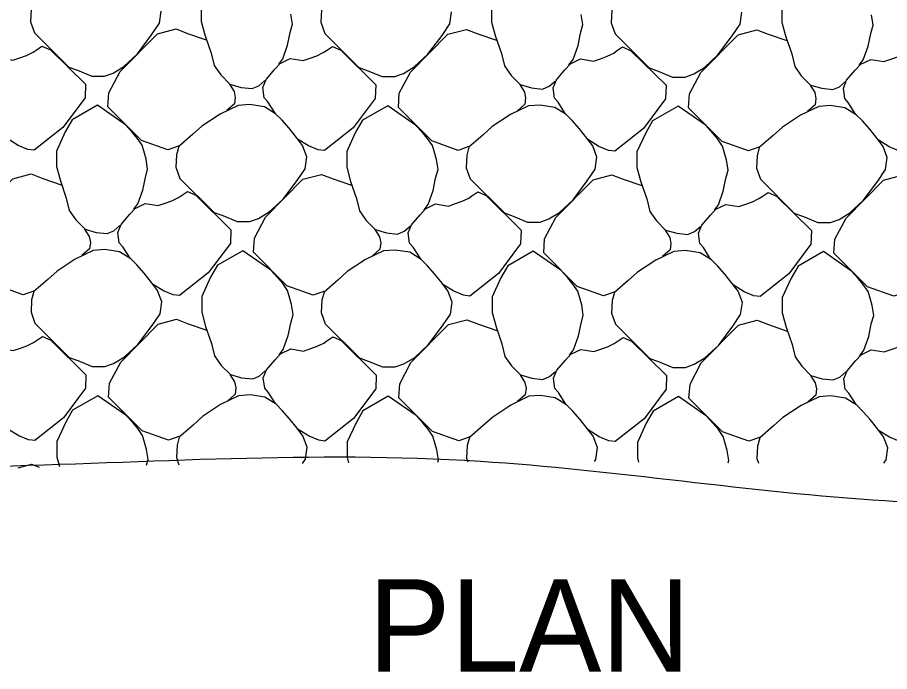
# Model space of a CAD drawing. Extents: x 100708 to 101388, y 100344 to 100797.
# Drawn here: x 100845.7 to 100896.7, y 100669.3 to 100707.6 of the extents above; entities that cross this region are included whole.
import ezdxf

# ---------------------------------------------------------------- set-up
doc = ezdxf.new("R2010")
doc.units = 0
for name, color, linetype in [('Design_PR_Roadway Notes', 7, 'Continuous'), ('Drainage_PR', 7, 'Continuous'), ('Level 52', 7, 'Continuous')]:
    doc.layers.add(name, color=color, linetype=linetype)

msp = doc.modelspace()

# ---------------------------------------------------------------- linework, layer by layer
at = {"layer": 'Drainage_PR'}
for points in [[(100846.487, 100708.056), (100846.445, 100707.33), (100846.679, 100706.682), (100848.701, 100704.66)], [(100848.629, 100704.702), (100849.199, 100704.492), (100850.033, 100704.15), (100850.777, 100704.15), (100851.287, 100704.33), (100851.917, 100704.714), (100852.703, 100705.446), (100853.537, 100706.556), (100854.005, 100707.246), (100854.101, 100707.948)], [(100856.441, 100708.248), (100856.441, 100707.342), (100856.675, 100706.502), (100857.017, 100705.5), (100857.197, 100704.768), (100857.581, 100704.216), (100858.121, 100703.682), (100858.781, 100703.49), (100859.423, 100703.424), (100859.807, 100703.586), (100860.167, 100703.892)], [(100863.479, 100708.032), (100863.443, 100707.3), (100863.671, 100706.652), (100865.693, 100704.63)], [(100865.627, 100704.672), (100866.191, 100704.468), (100867.025, 100704.126), (100867.769, 100704.126), (100868.279, 100704.306), (100868.909, 100704.684), (100869.695, 100705.416), (100870.535, 100706.532), (100871.003, 100707.216), (100871.099, 100707.918)], [(100873.433, 100708.218), (100873.433, 100707.312), (100873.667, 100706.472), (100874.015, 100705.47), (100874.189, 100704.744), (100874.579, 100704.192), (100875.113, 100703.652), (100875.773, 100703.466), (100876.415, 100703.394), (100876.805, 100703.562), (100877.159, 100703.862)], [(100880.477, 100708.002), (100880.435, 100707.276), (100880.669, 100706.628), (100882.691, 100704.606)], [(100890.431, 100708.194), (100890.431, 100707.288), (100890.665, 100706.448), (100891.007, 100705.446), (100891.187, 100704.714), (100891.571, 100704.162), (100892.105, 100703.628), (100892.765, 100703.436), (100893.413, 100703.37), (100893.797, 100703.532), (100894.157, 100703.838)], [(100860.977, 100704.84), (100861.211, 100705.152), (100861.499, 100705.962), (100861.655, 100706.694), (100861.787, 100707.192), (100861.691, 100707.78)], [(100877.969, 100704.81), (100878.209, 100705.128), (100878.497, 100705.938), (100878.647, 100706.67), (100878.785, 100707.162), (100878.689, 100707.756)], [(100882.619, 100704.648), (100883.183, 100704.438), (100884.023, 100704.096), (100884.767, 100704.096), (100885.277, 100704.276), (100885.907, 100704.66), (100886.687, 100705.392), (100887.527, 100706.502), (100887.995, 100707.192), (100888.091, 100707.888)], [(100894.967, 100704.786), (100895.201, 100705.098), (100895.489, 100705.908), (100895.639, 100706.64), (100895.777, 100707.138), (100895.681, 100707.726)], [(100855.103, 100700.046), (100854.491, 100699.836), (100852.949, 100700.382), (100850.981, 100702.35), (100851.035, 100703.172), (100851.695, 100704.414), (100853.885, 100706.628), (100854.971, 100706.916), (100855.643, 100706.652), (100856.729, 100706.28)], [(100872.101, 100700.022), (100871.483, 100699.806), (100869.941, 100700.358), (100867.979, 100702.32), (100868.033, 100703.148), (100868.693, 100704.384), (100870.877, 100706.598), (100871.963, 100706.886), (100872.641, 100706.622), (100873.727, 100706.256)], [(100889.093, 100699.992), (100888.481, 100699.776), (100886.939, 100700.328), (100884.971, 100702.296), (100885.025, 100703.118), (100885.685, 100704.36), (100887.875, 100706.574), (100888.961, 100706.862), (100889.633, 100706.598), (100890.719, 100706.226)], [(100843.763, 100702.008), (100843.337, 100702.68), (100843.133, 100702.914), (100843.049, 100703.52), (100843.241, 100703.988), (100843.751, 100704.576), (100844.069, 100704.918), (100844.657, 100705.212), (100845.413, 100705.086), (100845.827, 100705.224), (100846.211, 100705.362), (100846.595, 100705.554), (100846.775, 100705.674), (100847.117, 100705.908), (100847.615, 100705.692), (100849.661, 100703.67), (100849.637, 100702.872), (100848.341, 100701.138), (100846.661, 100699.818), (100846.295, 100699.86), (100845.731, 100700.094), (100845.083, 100700.496)], [(100860.761, 100701.978), (100860.335, 100702.65), (100860.125, 100702.884), (100860.041, 100703.49), (100860.233, 100703.958), (100860.743, 100704.552), (100861.061, 100704.894), (100861.649, 100705.182), (100862.405, 100705.056), (100862.819, 100705.194), (100863.203, 100705.332), (100863.587, 100705.524), (100863.767, 100705.65), (100864.115, 100705.884), (100864.607, 100705.662), (100866.653, 100703.646), (100866.629, 100702.848), (100865.339, 100701.114), (100863.659, 100699.794), (100863.287, 100699.836), (100862.723, 100700.07), (100862.075, 100700.466)], [(100877.753, 100701.954), (100877.327, 100702.626), (100877.123, 100702.86), (100877.039, 100703.466), (100877.231, 100703.934), (100877.735, 100704.522), (100878.053, 100704.864), (100878.647, 100705.158), (100879.403, 100705.032), (100879.811, 100705.17), (100880.201, 100705.308), (100880.585, 100705.5), (100880.759, 100705.62), (100881.107, 100705.854), (100881.599, 100705.638), (100883.651, 100703.616), (100883.621, 100702.818), (100882.331, 100701.084), (100880.651, 100699.764), (100880.279, 100699.806), (100879.721, 100700.04), (100879.073, 100700.436)], [(100894.745, 100701.924), (100894.319, 100702.596), (100894.115, 100702.83), (100894.031, 100703.436), (100894.223, 100703.904), (100894.733, 100704.492), (100895.051, 100704.84), (100895.639, 100705.128), (100896.395, 100705.002), (100896.809, 100705.14), (100897.193, 100705.278), (100897.577, 100705.47), (100897.757, 100705.596), (100898.105, 100705.83), (100898.597, 100705.608), (100900.643, 100703.586), (100900.619, 100702.794), (100899.329, 100701.06), (100897.643, 100699.74), (100897.277, 100699.776), (100896.713, 100700.01), (100896.065, 100700.412)], [(100858.091, 100703.682), (100858.367, 100703.244), (100858.433, 100702.902), (100858.391, 100702.53), (100857.941, 100702.128)], [(100875.083, 100703.652), (100875.359, 100703.22), (100875.431, 100702.872), (100875.389, 100702.5), (100874.933, 100702.098)], [(100892.081, 100703.628), (100892.357, 100703.19), (100892.423, 100702.848), (100892.381, 100702.476), (100891.931, 100702.074)], [(100852.493, 100696.356), (100852.727, 100696.668), (100853.015, 100697.478), (100853.171, 100698.21), (100853.303, 100698.708), (100853.213, 100699.296), (100853.111, 100699.644), (100852.979, 100700.106), (100852.697, 100700.52), (100852.397, 100700.874), (100852.001, 100701.306), (100850.363, 100702.446), (100848.875, 100701.594), (100848.479, 100700.892), (100847.957, 100699.764), (100847.957, 100698.858), (100848.191, 100698.018), (100848.533, 100697.016), (100848.713, 100696.284), (100849.097, 100695.732), (100849.637, 100695.198), (100850.297, 100695.006), (100850.939, 100694.94), (100851.323, 100695.102), (100851.683, 100695.408)], [(100857.143, 100696.188), (100857.707, 100695.984), (100858.547, 100695.642), (100859.285, 100695.642), (100859.795, 100695.822), (100860.425, 100696.206), (100861.211, 100696.932), (100862.051, 100698.048), (100862.519, 100698.732), (100862.615, 100699.434), (100862.369, 100700.094), (100862.021, 100700.55), (100861.583, 100701.102), (100861.157, 100701.582), (100860.797, 100701.936), (100860.137, 100702.35), (100859.285, 100702.488), (100858.601, 100702.434), (100857.539, 100701.924), (100856.483, 100701.222), (100855.931, 100700.73), (100855.121, 100700.028), (100854.995, 100699.548), (100854.959, 100698.816), (100855.187, 100698.168), (100857.209, 100696.146)], [(100869.491, 100696.326), (100869.725, 100696.644), (100870.013, 100697.454), (100870.163, 100698.186), (100870.301, 100698.678), (100870.205, 100699.272), (100870.109, 100699.614), (100869.971, 100700.082), (100869.695, 100700.496), (100869.389, 100700.85), (100868.993, 100701.276), (100867.361, 100702.416), (100865.873, 100701.564), (100865.471, 100700.862), (100864.955, 100699.734), (100864.955, 100698.828), (100865.183, 100697.988), (100865.531, 100696.986), (100865.705, 100696.26), (100866.095, 100695.708), (100866.629, 100695.174), (100867.289, 100694.982), (100867.931, 100694.91), (100868.321, 100695.078), (100868.675, 100695.378)], [(100874.135, 100696.164), (100874.699, 100695.96), (100875.539, 100695.612), (100876.283, 100695.612), (100876.793, 100695.792), (100877.423, 100696.176), (100878.209, 100696.908), (100879.043, 100698.018), (100879.511, 100698.708), (100879.607, 100699.41), (100879.361, 100700.07), (100879.019, 100700.52), (100878.575, 100701.072), (100878.149, 100701.552), (100877.795, 100701.912), (100877.135, 100702.32), (100876.283, 100702.458), (100875.593, 100702.404), (100874.537, 100701.894), (100873.475, 100701.192), (100872.929, 100700.7), (100872.113, 100699.998), (100871.993, 100699.518), (100871.951, 100698.792), (100872.185, 100698.144), (100874.207, 100696.122)], [(100886.483, 100696.302), (100886.717, 100696.614), (100887.005, 100697.424), (100887.161, 100698.156), (100887.293, 100698.654), (100887.197, 100699.242), (100887.101, 100699.59), (100886.963, 100700.052), (100886.687, 100700.466), (100886.387, 100700.82), (100885.991, 100701.252), (100884.353, 100702.392), (100882.865, 100701.54), (100882.469, 100700.838), (100881.947, 100699.71), (100881.947, 100698.804), (100882.181, 100697.964), (100882.523, 100696.962), (100882.703, 100696.23), (100883.087, 100695.678), (100883.621, 100695.144), (100884.281, 100694.952), (100884.929, 100694.886), (100885.313, 100695.048), (100885.673, 100695.354)], [(100891.133, 100696.134), (100891.697, 100695.93), (100892.531, 100695.588), (100893.275, 100695.588), (100893.785, 100695.768), (100894.415, 100696.146), (100895.201, 100696.878), (100896.041, 100697.994), (100896.503, 100698.678), (100896.605, 100699.38), (100896.359, 100700.04), (100896.011, 100700.496), (100895.573, 100701.042), (100895.147, 100701.528), (100894.787, 100701.882), (100894.127, 100702.296), (100893.275, 100702.434), (100892.591, 100702.38), (100891.529, 100701.87), (100890.473, 100701.168), (100889.921, 100700.676), (100889.111, 100699.974), (100888.985, 100699.494), (100888.943, 100698.762), (100889.177, 100698.114), (100891.199, 100696.092)], [(100846.625, 100691.568), (100846.007, 100691.352), (100844.465, 100691.898), (100842.497, 100693.866), (100842.557, 100694.688), (100843.211, 100695.93), (100845.401, 100698.144), (100846.487, 100698.432), (100847.159, 100698.168), (100848.245, 100697.796)], [(100863.617, 100691.538), (100862.999, 100691.322), (100861.457, 100691.874), (100859.495, 100693.842), (100859.549, 100694.664), (100860.209, 100695.9), (100862.393, 100698.114), (100863.479, 100698.402), (100864.157, 100698.144), (100865.243, 100697.772)], [(100880.609, 100691.508), (100879.997, 100691.298), (100878.455, 100691.844), (100876.487, 100693.812), (100876.541, 100694.634), (100877.201, 100695.876), (100879.391, 100698.09), (100880.477, 100698.378), (100881.149, 100698.114), (100882.235, 100697.742)], [(100897.607, 100691.484), (100896.989, 100691.268), (100895.447, 100691.82), (100893.479, 100693.782), (100893.539, 100694.61), (100894.193, 100695.846), (100896.383, 100698.06), (100897.469, 100698.348), (100898.141, 100698.084), (100899.227, 100697.718)], [(100852.277, 100693.494), (100851.851, 100694.166), (100851.641, 100694.4), (100851.557, 100695.006), (100851.749, 100695.474), (100852.259, 100696.068), (100852.577, 100696.41), (100853.165, 100696.698), (100853.921, 100696.572), (100854.335, 100696.71), (100854.719, 100696.848), (100855.103, 100697.04), (100855.283, 100697.166), (100855.631, 100697.4), (100856.123, 100697.178), (100858.175, 100695.162), (100858.145, 100694.364), (100856.855, 100692.63), (100855.175, 100691.31), (100854.803, 100691.352), (100854.239, 100691.586), (100853.591, 100691.982)], [(100869.269, 100693.47), (100868.843, 100694.142), (100868.639, 100694.376), (100868.555, 100694.982), (100868.747, 100695.45), (100869.257, 100696.038), (100869.569, 100696.38), (100870.163, 100696.674), (100870.919, 100696.548), (100871.327, 100696.686), (100871.717, 100696.824), (100872.101, 100697.016), (100872.281, 100697.136), (100872.623, 100697.37), (100873.121, 100697.154), (100875.167, 100695.132), (100875.137, 100694.334), (100873.847, 100692.6), (100872.167, 100691.28), (100871.801, 100691.322), (100871.237, 100691.556), (100870.589, 100691.958)], [(100886.261, 100693.44), (100885.835, 100694.112), (100885.631, 100694.346), (100885.547, 100694.952), (100885.739, 100695.42), (100886.249, 100696.014), (100886.567, 100696.356), (100887.155, 100696.644), (100887.911, 100696.518), (100888.325, 100696.656), (100888.709, 100696.794), (100889.093, 100696.986), (100889.273, 100697.112), (100889.621, 100697.346), (100890.113, 100697.124), (100892.159, 100695.108), (100892.135, 100694.31), (100890.845, 100692.576), (100889.165, 100691.256), (100888.793, 100691.298), (100888.229, 100691.532), (100887.581, 100691.928)], [(100849.607, 100695.198), (100849.883, 100694.76), (100849.949, 100694.418), (100849.907, 100694.046), (100849.457, 100693.644)], [(100866.599, 100695.174), (100866.875, 100694.736), (100866.947, 100694.388), (100866.905, 100694.016), (100866.455, 100693.614)], [(100883.597, 100695.144), (100883.873, 100694.706), (100883.939, 100694.364), (100883.897, 100693.992), (100883.447, 100693.59)], [(100848.659, 100687.704), (100849.223, 100687.5), (100850.063, 100687.158), (100850.801, 100687.158), (100851.311, 100687.338), (100851.947, 100687.722), (100852.727, 100688.448), (100853.567, 100689.564), (100854.035, 100690.248), (100854.131, 100690.95), (100853.885, 100691.61), (100853.537, 100692.066), (100853.099, 100692.618), (100852.673, 100693.098), (100852.313, 100693.452), (100851.653, 100693.866), (100850.801, 100694.004), (100850.117, 100693.95), (100849.055, 100693.44), (100847.999, 100692.738), (100847.453, 100692.246), (100846.637, 100691.544), (100846.511, 100691.064), (100846.475, 100690.332), (100846.703, 100689.684), (100848.725, 100687.668)], [(100861.007, 100687.842), (100861.241, 100688.16), (100861.529, 100688.97), (100861.679, 100689.702), (100861.817, 100690.194), (100861.721, 100690.788), (100861.625, 100691.13), (100861.487, 100691.598), (100861.211, 100692.012), (100860.911, 100692.366), (100860.509, 100692.792), (100858.877, 100693.932), (100857.389, 100693.08), (100856.987, 100692.384), (100856.471, 100691.25), (100856.471, 100690.344), (100856.699, 100689.504), (100857.047, 100688.502), (100857.221, 100687.776), (100857.611, 100687.224), (100858.145, 100686.69), (100858.805, 100686.498), (100859.453, 100686.426), (100859.837, 100686.594), (100860.191, 100686.894)], [(100865.651, 100687.68), (100866.221, 100687.476), (100867.055, 100687.128), (100867.799, 100687.128), (100868.309, 100687.308), (100868.939, 100687.692), (100869.725, 100688.424), (100870.559, 100689.534), (100871.027, 100690.224), (100871.123, 100690.926), (100870.877, 100691.586), (100870.535, 100692.036), (100870.097, 100692.588), (100869.671, 100693.068), (100869.311, 100693.428), (100868.651, 100693.842), (100867.799, 100693.974), (100867.109, 100693.92), (100866.053, 100693.416), (100864.991, 100692.708), (100864.445, 100692.216), (100863.629, 100691.514), (100863.509, 100691.034), (100863.467, 100690.308), (100863.701, 100689.66), (100865.723, 100687.638)], [(100877.999, 100687.818), (100878.233, 100688.13), (100878.521, 100688.946), (100878.677, 100689.672), (100878.809, 100690.17), (100878.713, 100690.758), (100878.617, 100691.106), (100878.479, 100691.568), (100878.203, 100691.982), (100877.903, 100692.336), (100877.507, 100692.768), (100875.869, 100693.908), (100874.381, 100693.056), (100873.985, 100692.354), (100873.463, 100691.226), (100873.463, 100690.32), (100873.697, 100689.48), (100874.039, 100688.478), (100874.219, 100687.746), (100874.603, 100687.194), (100875.137, 100686.66), (100875.797, 100686.468), (100876.445, 100686.402), (100876.829, 100686.564), (100877.189, 100686.87)], [(100882.649, 100687.65), (100883.213, 100687.446), (100884.047, 100687.104), (100884.791, 100687.104), (100885.301, 100687.284), (100885.931, 100687.668), (100886.717, 100688.394), (100887.557, 100689.51), (100888.019, 100690.194), (100888.121, 100690.896), (100887.875, 100691.556), (100887.527, 100692.012), (100887.089, 100692.564), (100886.663, 100693.044), (100886.303, 100693.398), (100885.643, 100693.812), (100884.791, 100693.95), (100884.107, 100693.896), (100883.045, 100693.386), (100881.989, 100692.684), (100881.437, 100692.192), (100880.627, 100691.49), (100880.501, 100691.01), (100880.459, 100690.278), (100880.693, 100689.63), (100882.715, 100687.608)], [(100894.991, 100687.788), (100895.225, 100688.106), (100895.519, 100688.916), (100895.669, 100689.648), (100895.807, 100690.14), (100895.711, 100690.734), (100895.615, 100691.076), (100895.477, 100691.544), (100895.201, 100691.958), (100894.895, 100692.312), (100894.499, 100692.738), (100892.861, 100693.878), (100891.379, 100693.026), (100890.977, 100692.33), (100890.455, 100691.196), (100890.455, 100690.29), (100890.689, 100689.45), (100891.037, 100688.448), (100891.211, 100687.722), (100891.595, 100687.17), (100892.135, 100686.636), (100892.795, 100686.444), (100893.437, 100686.372), (100893.827, 100686.54), (100894.181, 100686.84)], [(100855.133, 100683.054), (100854.515, 100682.838), (100852.979, 100683.39), (100851.011, 100685.358), (100851.065, 100686.18), (100851.725, 100687.416), (100853.909, 100689.63), (100854.995, 100689.918), (100855.673, 100689.66), (100856.759, 100689.288)], [(100872.125, 100683.03), (100871.513, 100682.814), (100869.971, 100683.36), (100868.003, 100685.328), (100868.057, 100686.15), (100868.717, 100687.392), (100870.907, 100689.606), (100871.993, 100689.894), (100872.665, 100689.63), (100873.751, 100689.258)], [(100889.123, 100683), (100888.505, 100682.784), (100886.963, 100683.336), (100884.995, 100685.304), (100885.055, 100686.126), (100885.715, 100687.362), (100887.899, 100689.576), (100888.985, 100689.864), (100889.657, 100689.606), (100890.743, 100689.234)], [(100843.793, 100685.01), (100843.367, 100685.682), (100843.157, 100685.916), (100843.073, 100686.522), (100843.265, 100686.99), (100843.775, 100687.584), (100844.093, 100687.926), (100844.687, 100688.214), (100845.437, 100688.094), (100845.851, 100688.226), (100846.235, 100688.364), (100846.625, 100688.556), (100846.799, 100688.682), (100847.147, 100688.916), (100847.639, 100688.7), (100849.691, 100686.678), (100849.661, 100685.88), (100848.371, 100684.146), (100846.691, 100682.826), (100846.319, 100682.868), (100845.755, 100683.102), (100845.113, 100683.498)], [(100860.785, 100684.986), (100860.359, 100685.658), (100860.155, 100685.892), (100860.071, 100686.498), (100860.263, 100686.966), (100860.773, 100687.554), (100861.085, 100687.902), (100861.679, 100688.19), (100862.435, 100688.064), (100862.849, 100688.202), (100863.233, 100688.34), (100863.617, 100688.532), (100863.797, 100688.652), (100864.139, 100688.886), (100864.637, 100688.67), (100866.683, 100686.648), (100866.653, 100685.85), (100865.363, 100684.116), (100863.683, 100682.796), (100863.317, 100682.838), (100862.753, 100683.072), (100862.105, 100683.474)], [(100877.783, 100684.956), (100877.357, 100685.628), (100877.147, 100685.862), (100877.063, 100686.468), (100877.255, 100686.936), (100877.765, 100687.53), (100878.083, 100687.872), (100878.671, 100688.16), (100879.427, 100688.034), (100879.841, 100688.172), (100880.225, 100688.31), (100880.609, 100688.502), (100880.789, 100688.628), (100881.137, 100688.862), (100881.629, 100688.64), (100883.675, 100686.624), (100883.651, 100685.826), (100882.361, 100684.092), (100880.681, 100682.772), (100880.309, 100682.814), (100879.745, 100683.048), (100879.097, 100683.444)], [(100894.775, 100684.932), (100894.349, 100685.604), (100894.139, 100685.838), (100894.061, 100686.444), (100894.253, 100686.912), (100894.757, 100687.5), (100895.075, 100687.848), (100895.669, 100688.136), (100896.425, 100688.01), (100896.833, 100688.148), (100897.217, 100688.286), (100897.607, 100688.478), (100897.781, 100688.598), (100898.129, 100688.832), (100898.621, 100688.616), (100900.673, 100686.594), (100900.643, 100685.796), (100899.353, 100684.062), (100897.673, 100682.742), (100897.301, 100682.784), (100896.737, 100683.018), (100896.095, 100683.42)], [(100858.121, 100686.69), (100858.391, 100686.252), (100858.463, 100685.904), (100858.421, 100685.532), (100857.971, 100685.136)], [(100875.113, 100686.66), (100875.389, 100686.222), (100875.455, 100685.88), (100875.413, 100685.508), (100874.963, 100685.106)], [(100892.105, 100686.636), (100892.381, 100686.198), (100892.453, 100685.85), (100892.411, 100685.478), (100891.955, 100685.076)], [(100853.243, 100681.386), (100853.333, 100681.71), (100853.237, 100682.304), (100853.141, 100682.646), (100853.003, 100683.114), (100852.727, 100683.528), (100852.427, 100683.882), (100852.025, 100684.308), (100850.393, 100685.448), (100848.905, 100684.596), (100848.503, 100683.9), (100847.987, 100682.772), (100847.987, 100681.86), (100848.137, 100681.302)], [(100862.369, 100681.482), (100862.543, 100681.74), (100862.639, 100682.442), (100862.393, 100683.102), (100862.051, 100683.552), (100861.613, 100684.104), (100861.187, 100684.584), (100860.827, 100684.944), (100860.167, 100685.358), (100859.315, 100685.49), (100858.625, 100685.436), (100857.569, 100684.932), (100856.507, 100684.224), (100855.961, 100683.732), (100855.151, 100683.03), (100855.025, 100682.55), (100854.983, 100681.824), (100855.133, 100681.404)], [(100879.457, 100681.59), (100879.541, 100681.71), (100879.637, 100682.412), (100879.391, 100683.072), (100879.043, 100683.528), (100878.605, 100684.08), (100878.179, 100684.56), (100877.819, 100684.914), (100877.159, 100685.328), (100876.307, 100685.466), (100875.623, 100685.412), (100874.561, 100684.902), (100873.505, 100684.2), (100872.953, 100683.708), (100872.143, 100683.006), (100872.017, 100682.526), (100871.975, 100681.794), (100872.053, 100681.572)], [(100896.407, 100681.5), (100896.533, 100681.686), (100896.629, 100682.388), (100896.383, 100683.048), (100896.041, 100683.498), (100895.597, 100684.05), (100895.171, 100684.53), (100894.817, 100684.89), (100894.157, 100685.304), (100893.299, 100685.436), (100892.615, 100685.382), (100891.559, 100684.878), (100890.497, 100684.17), (100889.951, 100683.678), (100889.135, 100682.976), (100889.015, 100682.496), (100888.973, 100681.77), (100889.069, 100681.506)], [(100870.289, 100681.56), (100870.325, 100681.686), (100870.229, 100682.274), (100870.133, 100682.622), (100869.995, 100683.084), (100869.719, 100683.498), (100869.419, 100683.858), (100869.023, 100684.284), (100867.385, 100685.424), (100865.897, 100684.572), (100865.501, 100683.87), (100864.979, 100682.742), (100864.979, 100681.836), (100865.069, 100681.512)], [(100887.287, 100681.518), (100887.323, 100681.656), (100887.227, 100682.25), (100887.131, 100682.592), (100886.993, 100683.06), (100886.717, 100683.474), (100886.411, 100683.828), (100886.015, 100684.254), (100884.383, 100685.394), (100882.895, 100684.542), (100882.493, 100683.846), (100881.971, 100682.712), (100881.971, 100681.806), (100882.037, 100681.566)], [(100845.713, 100681.224), (100846.511, 100681.44), (100846.961, 100681.266)]]:
    msp.add_lwpolyline(points, dxfattribs=at)
at = {"layer": 'Level 52'}
msp.add_spline([(100987.601, 100746.33), (100987.391, 100735.512), (100987.601, 100726.83), (100959.047, 100707.78), (100936.559, 100693.608), (100918.895, 100681.98), (100872.785, 100681.596), (100843.517, 100681.284), (100834.397, 100681.98), (100815.479, 100700.388), (100805.003, 100711.482), (100796.993, 100718.874), (100789.673, 100726.83), (100789.289, 100737.048), (100789.289, 100742.904), (100789.673, 100746.33)], degree=3, dxfattribs=at)

# ---------------------------------------------------------------- texts
at = {"layer": 'Design_PR_Roadway Notes'}
msp.add_text('PLAN', height=5.4, dxfattribs=at).set_placement((100866.216, 100669.306))

doc.saveas('drawing.dxf')
